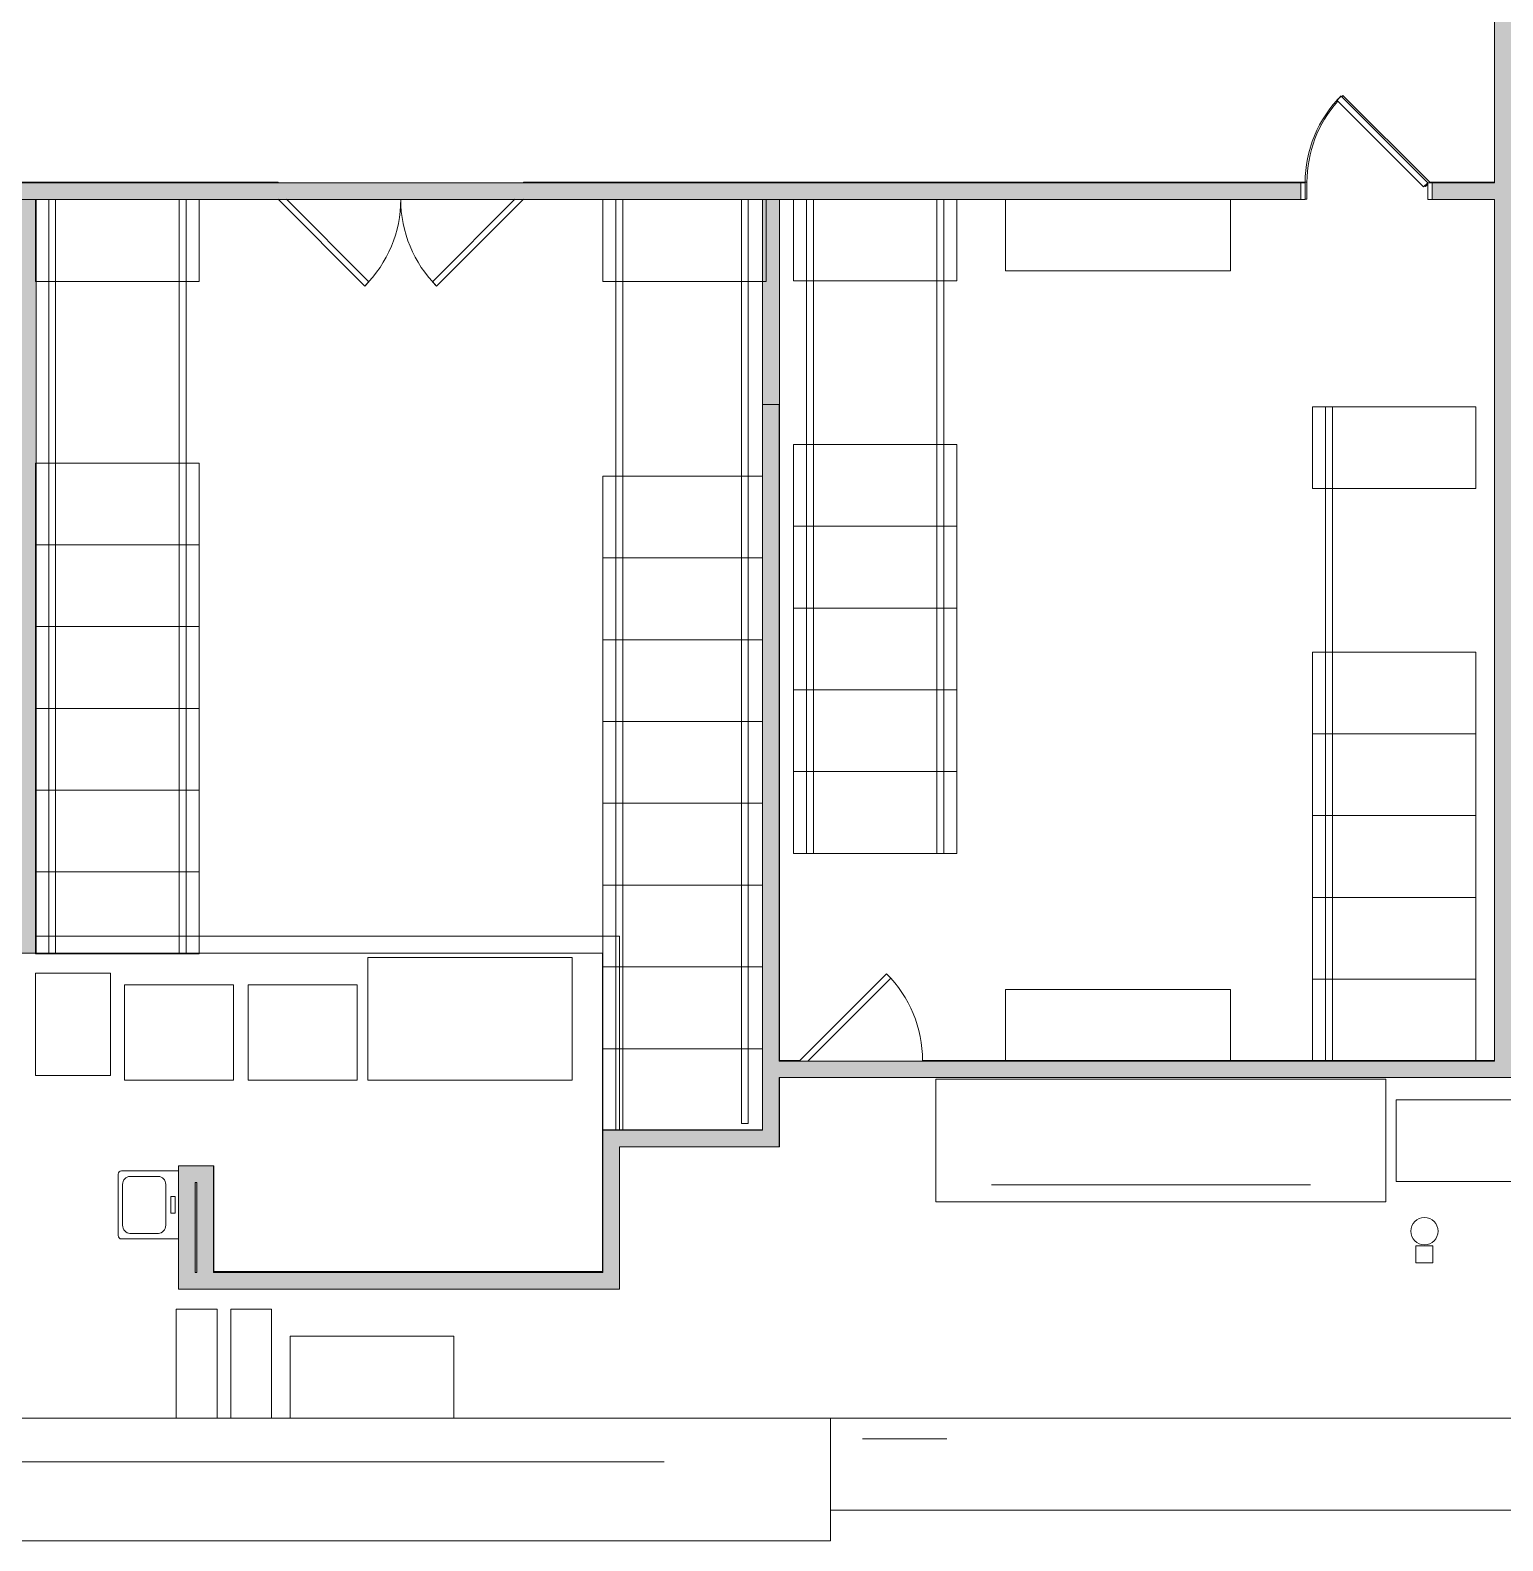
# Model space of a CAD drawing. Header units: inches. Extents: x -675 to 1187, y -924 to 1124.
# Drawn here: x -439.4 to -7.4, y -166.5 to 276.8 of the extents above; entities that cross this region are included whole.
import ezdxf

# ---------------------------------------------------------------- set-up
doc = ezdxf.new("R2010")
doc.units = ezdxf.units.IN
doc.header["$MEASUREMENT"] = 0
for name, color, linetype, lineweight in [('A-DOOR', 31, 'Continuous', 13), ('A-Door-E', 250, 'Continuous', 13), ('A-DOOR-FRAM', 31, 'Continuous', 20), ('A-Furn-Chair', 250, 'Continuous', 13), ('A-WALL', 113, 'Continuous', 20), ('A-Wall-E', 50, 'Continuous', 9), ('A-WALL-PATT', 111, 'Continuous', 13), ('Base_dwg', 8, 'Continuous', 9), ('core and shell', 50, 'Continuous', 9), ('I-WALL', 2, 'Continuous', 13)]:
    doc.layers.add(name, color=color, linetype=linetype, lineweight=lineweight)

# ---------------------------------------------------------------- blocks, each defined once
blk = doc.blocks.new('Door-Passage-Single-Flush - BE Door-Passage-Single-Flush-566283-Level 1 Copy 1')
at = {"layer": 'A-DOOR', "color": 7, "lineweight": 20}
for p, q in [((-7.46, 28.14), (-8.69, 26.91)), ((-8.69, 26.91), (16.76, 1.45)), ((18, 2.69), (-7.46, 28.14)), ((16.76, 1.45), (18, 2.69))]:
    blk.add_line(p, q, dxfattribs=at)
at = {"layer": 'A-DOOR', "color": 8}
blk.add_arc((18, 2.69), 36, 135, 180, dxfattribs=at)
at = {"layer": 'A-DOOR-FRAM', "color": 7}
for p, q in [((-18, 2.69), (-19.25, 2.69)), ((-19.25, 2.69), (-19.25, -2.19)), ((-18, -2.19), (-18, 2.69)), ((19.25, 2.69), (18, 2.69)), ((18, 2.69), (18, -2.19)), ((19.25, -2.19), (19.25, 2.69)), ((-19.25, -2.19), (-18, -2.19)), ((18, -2.19), (19.25, -2.19))]:
    blk.add_line(p, q, dxfattribs=at)
blk = doc.blocks.new('Base_dwg__U367-727941-Level 1 Copy 1')
at = {"layer": 'A-Wall-E'}
for points in [[(0.6, 2.37), (26.38, 2.37), (26.38, 2.5), (0, 2.5), (0, 2.37)], [(97.88, 2.37), (97.88, 2.5), (26.38, 2.5), (26.38, 2.37), (96.15, 2.37)], [(175.58, 2.37), (244.48, 2.37), (244.48, 2.5), (173.88, 2.5), (173.88, 2.37)], [(395.97, 2.37), (399.79, 2.37), (399.79, 2.5), (244.48, 2.5), (244.48, 2.37), (351.77, 2.37)], [(439.79, 2.37), (456.8, 2.37), (456.8, 2.5), (439.79, 2.5)]]:
    blk.add_hatch(color=256, dxfattribs=at).paths.add_polyline_path(points, flags=0)
at = {"layer": 'A-Wall-E', "flags": 128}
for points in [[(97.88, 2.37), (97.88, 2.5), (26.38, 2.5), (0, 2.5), (0, 2.37)], [(399.79, 2.37), (399.79, 2.5), (244.48, 2.5), (173.88, 2.5), (173.88, 2.37)], [(456.8, 2.5), (439.79, 2.5), (439.79, 2.37)]]:
    blk.add_lwpolyline(points, dxfattribs=at)
blk = doc.blocks.new('Base_dwg__U368-727942-Level 1 Copy 1')
at = {"layer": 'A-Wall-E'}
blk.add_hatch(color=256, dxfattribs=at).paths.add_polyline_path([(223.75, 2.5), (2.5, 2.5), (2.5, -2.5), (218.75, -2.5)], flags=0)
for p, q in [((223.75, 2.5), (2.5, 2.5)), ((2.5, -2.5), (218.75, -2.5))]:
    blk.add_line(p, q, dxfattribs=at)
blk = doc.blocks.new('Base_dwg__U369-727943-Level 1 Copy 1')
at = {"layer": 'A-Wall-E'}
for points in [[(-2.5, 2.5), (2.5, -2.5), (98.37, -2.5), (100.87, -1.25), (100.87, 2.5)], [(100.87, 2.5), (100.87, -1.25), (103.37, -2.5), (109.12, -2.5), (111.62, -1.25), (111.62, 2.5)], [(111.62, 2.5), (111.62, -1.25), (114.12, -2.5), (161.39, -2.5), (156.39, 2.5)]]:
    blk.add_hatch(color=256, dxfattribs=at).paths.add_polyline_path(points, flags=0)
for p, q in [((2.5, -2.5), (98.37, -2.5)), ((103.37, -2.5), (109.12, -2.5)), ((114.12, -2.5), (161.39, -2.5))]:
    blk.add_line(p, q, dxfattribs=at)
at = {"layer": 'A-Wall-E', "flags": 128}
blk.add_lwpolyline([(156.39, 2.5), (111.62, 2.5), (100.87, 2.5), (-2.5, 2.5)], dxfattribs=at)
blk = doc.blocks.new('Base_dwg__U376-727950-Level 1 Copy 1')
at = {"layer": 'A-Wall-E'}
h = blk.add_hatch(color=256, dxfattribs=at)
h.paths.add_polyline_path([(49.37, -2.5), (49.31, -2.44), (49.31, -2.5)], flags=0)
h.paths.add_polyline_path([(44.44, 2.37), (44.44, 2.44), (44.38, 2.5), (-2.5, 2.5), (-2.38, 2.37), (35.78, 2.37)], flags=0)
for p, q in [((44.38, 2.5), (-2.5, 2.5)), ((49.31, -2.5), (49.37, -2.5))]:
    blk.add_line(p, q, dxfattribs=at)
blk = doc.blocks.new('Base_dwg__U377-727951-Level 1 Copy 1')
at = {"layer": 'A-Wall-E'}
h = blk.add_hatch(color=256, dxfattribs=at)
h.paths.add_polyline_path([(-2.5, -2.5), (17.8, -2.5), (17.8, -2.44), (-2.44, -2.44)], flags=0)
h.paths.add_polyline_path([(2.44, 2.44), (20.3, 2.44), (20.3, 2.5), (2.5, 2.5)], flags=0)
blk.add_hatch(color=256, dxfattribs=at).paths.add_polyline_path([(20.3, 2.44), (215.34, 2.44), (215.34, -2.44), (22.67, -2.44), (22.8, -2.5), (275.53, -2.5), (275.53, 2.5), (20.3, 2.5)], flags=0)
for p, q in [((-2.5, -2.5), (17.8, -2.5)), ((22.8, -2.5), (275.53, -2.5))]:
    blk.add_line(p, q, dxfattribs=at)
at = {"layer": 'A-Wall-E', "flags": 128}
blk.add_lwpolyline([(275.53, 2.5), (20.3, 2.5), (2.5, 2.5)], dxfattribs=at)
blk = doc.blocks.new('Base_dwg__U378-727952-Level 1 Copy 1')
at = {"layer": 'A-Wall-E'}
blk.add_hatch(color=256, dxfattribs=at).paths.add_polyline_path([(6.5, 2.37), (6.5, 2.5), (2.5, 2.5), (2.44, 2.37), (6.4, 2.37)], flags=0)
h = blk.add_hatch(color=256, dxfattribs=at)
h.paths.add_polyline_path([(217.38, -2.5), (217.19, -2.31), (217.19, -2.5)], flags=0)
h.paths.add_polyline_path([(212.31, 2.37), (212.31, 2.5), (46.5, 2.5), (46.5, 2.37)], flags=0)
blk.add_line((217.19, -2.5), (217.38, -2.5), dxfattribs=at)
at = {"layer": 'A-Wall-E', "flags": 128}
for points in [[(6.5, 2.37), (6.5, 2.5), (2.5, 2.5)], [(212.32, 2.5), (46.5, 2.5), (46.5, 2.37)]]:
    blk.add_lwpolyline(points, dxfattribs=at)
blk = doc.blocks.new('Base_dwg__U421-727995-Level 1 Copy 1')
at = {"layer": 'A-Door-E'}
blk.add_line((2, 5), (2.13, 4.87), dxfattribs=at)
at = {"layer": 'A-Door-E', "flags": 128}
for points in [[(4.35, 4.87), (28.69, 29.22), (27.46, 30.46), (2, 5)], [(0, 4.87), (0, 5), (2, 5), (2, 4.87)], [(40, 4.87), (40, 5), (38, 5), (38, 4.87)]]:
    blk.add_lwpolyline(points, dxfattribs=at)
at = {"layer": 'A-Door-E', "color": 50, "lineweight": 9}
blk.add_arc((2, 5), 36, 360, 45, dxfattribs=at)
blk = doc.blocks.new('Base_dwg__U422-727996-Level 1 Copy 1')
at = {"layer": 'A-Door-E'}
for p, q in [((2, 0.12), (2, 0)), ((74, 0.12), (74, 0))]:
    blk.add_line(p, q, dxfattribs=at)
at = {"layer": 'A-Door-E', "flags": 128}
for points in [[(4.47, 5), (28.69, 29.22), (27.46, 30.46), (2, 5)], [(71.53, 5), (47.31, 29.22), (48.54, 30.46), (74, 5)], [(2, 0), (0, 0), (0, 0.12)], [(74, 0), (76, 0), (76, 0.12)]]:
    blk.add_lwpolyline(points, dxfattribs=at)
at = {"layer": 'A-Door-E', "color": 50, "lineweight": 9}
for centre, start, end in [((2, 5), 0, 45), ((74, 5), 135, 180)]:
    blk.add_arc(centre, 36, start, end, dxfattribs=at)
blk = doc.blocks.new('Base_dwg__U454-728028-Level 1 Copy 1')
at = {"layer": 'A-Door-E'}
for p, q in [((2, 5), (2.13, 4.87)), ((38, 0), (38.55, 0))]:
    blk.add_line(p, q, dxfattribs=at)
at = {"layer": 'A-Door-E', "flags": 128}
for points in [[(27.79, 30.12), (27.46, 30.46), (2, 5)], [(0, 4.87), (0, 5), (2, 5), (2, 4.87)], [(2.55, 4.45), (3.24, 3.76), (3.45, 3.98)], [(40, 4.87), (40, 5), (38, 5), (38, 0)]]:
    blk.add_lwpolyline(points, dxfattribs=at)
at = {"layer": 'A-Door-E', "color": 50, "lineweight": 9}
for start, end in [(44.2352, 45), (0, 41.442)]:
    blk.add_arc((2, 5), 36, start, end, dxfattribs=at)
blk = doc.blocks.new('Base_dwg__U466-728040-Level 1 Copy 1')
at = {"layer": 'A-Wall-E'}
h = blk.add_hatch(color=256, dxfattribs=at)
h.paths.add_polyline_path([(119.1, -2.5), (119.04, -2.44), (119.04, -2.5)], flags=0)
h.paths.add_polyline_path([(0, 2.25), (114.17, 2.25), (114.17, 2.44), (114.1, 2.5), (0, 2.5)], flags=0)
blk.add_line((119.04, -2.5), (119.1, -2.5), dxfattribs=at)
at = {"layer": 'A-Wall-E', "flags": 128}
blk.add_lwpolyline([(114.1, 2.5), (0, 2.5), (0, 2.25)], dxfattribs=at)
blk = doc.blocks.new('Base_dwg__U467-728041-Level 1 Copy 1')
at = {"layer": 'A-Wall-E'}
h = blk.add_hatch(color=256, dxfattribs=at)
h.paths.add_polyline_path([(-2.5, -2.5), (39.13, -2.5), (39.13, -2.44), (-2.44, -2.44)], flags=0)
h.paths.add_polyline_path([(2.44, 2.44), (44, 2.44), (44, 2.38), (44.13, 2.5), (2.5, 2.5)], flags=0)
for p, q in [((44.13, 2.5), (2.5, 2.5)), ((-2.5, -2.5), (39.13, -2.5))]:
    blk.add_line(p, q, dxfattribs=at)
blk = doc.blocks.new('Base_dwg__U468-728042-Level 1 Copy 1')
at = {"layer": 'A-Wall-E'}
h = blk.add_hatch(color=256, dxfattribs=at)
h.paths.add_polyline_path([(4.75, -0.06), (31.18, -0.06), (31.18, 0.48), (4.75, 0.48)], flags=0)
h.paths.add_polyline_path([(4.75, -4.94), (4.75, -5), (36, -5), (36, -4.94), (25.76, -4.94)], flags=0)
at = {"layer": 'A-Wall-E', "flags": 128}
blk.add_lwpolyline([(4.75, -5), (36, -5), (36, -4.94)], dxfattribs=at)
blk = doc.blocks.new('Base_dwg__U476-728050-Level 1 Copy 1')
at = {"layer": 'A-WALL', "color": 250, "lineweight": 13, "flags": 128}
blk.add_lwpolyline([(171.23, 2.5), (0, 2.5), (0, -2.5), (166.23, -2.5)], dxfattribs=at)
blk = doc.blocks.new('Base_dwg__U477-728051-Level 1 Copy 1')
at = {"layer": 'A-WALL', "color": 250, "lineweight": 13}
blk.add_line((54.41, 2.5), (-2.5, 2.5), dxfattribs=at)
at = {"layer": 'A-WALL', "color": 250, "lineweight": 13, "flags": 128}
blk.add_lwpolyline([(2.5, -2.5), (59.28, -2.5), (59.28, -2.44)], dxfattribs=at)
blk = doc.blocks.new('Base_dwg-531197-Level 1 Copy 1')
at = {"layer": 'A-Furn-Chair'}
for p, q in [((735.19, 1151.04), (735.19, 877.97)), ((785.25, 1151.13), (785.25, 1127.19)), ((789.1, 959.19), (789.1, 1151.13)), ((791.12, 1151.13), (791.12, 959.19)), ((827.39, 1151.13), (827.39, 959.19)), ((829.41, 959.19), (829.41, 1151.13)), ((847.53, 1151.13), (847.53, 1130.19)), ((729.32, 1045.88), (776.22, 1045.88)), ((729.32, 1021.88), (776.22, 1021.88)), ((729.32, 997.88), (776.22, 997.88)), ((729.32, 973.88), (776.22, 973.88)), ((729.32, 949.88), (776.22, 949.88)), ((729.32, 925.88), (776.22, 925.88)), ((729.32, 901.88), (776.22, 901.88)), ((843.44, 861.91), (937.01, 861.91)), ((805.5, 787.34), (830.3, 787.34)), ((541.9, 780.62), (747.33, 780.62))]:
    blk.add_line(p, q, dxfattribs=at)
at = {"layer": 'A-Furn-Chair', "flags": 128}
for points in [[(562.93, 1127.04), (610.93, 1127.04), (610.93, 1151.04), (562.93, 1151.04)], [(729.32, 1127.04), (777.32, 1127.04), (777.32, 1151.04), (729.32, 1151.04)], [(937.53, 1066.26), (985.53, 1066.26), (985.53, 1090.26), (937.53, 1090.26)], [(785.25, 1055.19), (833.25, 1055.19), (833.25, 1079.19), (785.25, 1079.19)], [(562.93, 1049.75), (610.93, 1049.75), (610.93, 1073.75), (562.93, 1073.75)], [(785.25, 1031.19), (833.25, 1031.19), (833.25, 1055.19), (785.25, 1055.19)], [(562.93, 1025.75), (610.93, 1025.75), (610.93, 1049.75), (562.93, 1049.75)], [(785.25, 1007.19), (833.25, 1007.19), (833.25, 1031.19), (785.25, 1031.19)], [(562.93, 1001.75), (610.93, 1001.75), (610.93, 1025.75), (562.93, 1025.75)], [(937.53, 994.26), (985.53, 994.26), (985.53, 1018.26), (937.53, 1018.26)], [(785.25, 983.19), (833.25, 983.19), (833.25, 1007.19), (785.25, 1007.19)], [(562.93, 977.75), (610.93, 977.75), (610.93, 1001.75), (562.93, 1001.75)], [(937.53, 970.26), (985.53, 970.26), (985.53, 994.26), (937.53, 994.26)], [(785.25, 959.19), (833.25, 959.19), (833.25, 983.19), (785.25, 983.19)], [(562.93, 953.75), (610.93, 953.75), (610.93, 977.75), (562.93, 977.75)], [(937.53, 946.26), (985.53, 946.26), (985.53, 970.26), (937.53, 970.26)], [(562.93, 929.75), (610.93, 929.75), (610.93, 953.75), (562.93, 953.75)], [(937.53, 922.26), (985.53, 922.26), (985.53, 946.26), (937.53, 946.26)], [(720.36, 892.63), (660.36, 892.63), (660.36, 928.63), (720.36, 928.63)], [(562.87, 894), (584.87, 894), (584.87, 924), (562.87, 924)], [(621.02, 892.63), (589.02, 892.63), (589.02, 920.63), (621.02, 920.63)], [(657.28, 892.63), (625.28, 892.63), (625.28, 920.63), (657.28, 920.63)], [(959.1, 892.9), (827.1, 892.9), (827.1, 856.9), (959.1, 856.9)], [(998.1, 886.9), (962.1, 886.9), (962.1, 862.9), (998.1, 862.9)], [(604.18, 793.47), (616.18, 793.47), (616.18, 825.47), (604.18, 825.47)], [(620.18, 793.47), (632.18, 793.47), (632.18, 825.47), (620.18, 825.47)], [(637.62, 817.47), (637.62, 793.47), (685.62, 793.47), (685.62, 817.47)], [(1390.16, 793.47), (1390.16, 766.47), (796.16, 766.47), (796.16, 793.47), (532.16, 793.47), (532.16, 757.47), (796.16, 757.47), (796.16, 793.47)]]:
    blk.add_lwpolyline(points, close=True, dxfattribs=at)
for points in [[(566.77, 929.75), (566.77, 1151.04), (568.79, 1151.04), (568.79, 929.75)], [(607.08, 929.75), (607.08, 1151.04), (605.06, 1151.04), (605.06, 929.75)], [(733.17, 877.97), (733.17, 1151.04), (735.19, 1151.04)], [(772.03, 1151.13), (772.03, 879.88), (770.01, 879.88), (770.01, 1151.13)], [(785.25, 1127.19), (833.25, 1127.19), (833.25, 1151.13)], [(847.53, 1130.19), (913.53, 1130.19), (913.53, 1151.13)], [(941.38, 898.26), (941.38, 1090.26), (943.4, 1090.26), (943.4, 898.26)], [(776.22, 1069.88), (729.32, 1069.88), (729.32, 1045.88)], [(776.22, 1045.88), (729.32, 1045.88), (729.32, 1021.88)], [(776.22, 1021.88), (729.32, 1021.88), (729.32, 997.88)], [(776.22, 997.88), (729.32, 997.88), (729.32, 973.88)], [(776.22, 973.88), (729.32, 973.88), (729.32, 949.88)], [(776.22, 949.88), (729.32, 949.88), (729.32, 925.88)], [(776.22, 925.88), (729.32, 925.88), (729.32, 901.88)], [(985.53, 898.26), (985.53, 922.26), (937.53, 922.26), (937.53, 898.26)], [(913.53, 898.26), (913.53, 919.26), (847.53, 919.26), (847.53, 898.26)], [(776.22, 901.88), (729.32, 901.88), (729.32, 877.88)]]:
    blk.add_lwpolyline(points, dxfattribs=at)
at = {"layer": 'A-Wall-E'}
for p, q in [((587.18, 847.04), (587.18, 865.04)), ((588.08, 866.04), (604.83, 866.04)), ((588.44, 850.08), (588.44, 862.01)), ((590.6, 864.41), (598.94, 864.41)), ((601.1, 862.01), (601.1, 850.08)), ((598.94, 847.68), (590.6, 847.68)), ((604.83, 846.04), (588.08, 846.04))]:
    blk.add_line(p, q, dxfattribs=at)
at = {"layer": 'A-Wall-E', "flags": 128}
blk.add_lwpolyline([(603.83, 858.5), (603.83, 853.59), (602.57, 853.59), (602.57, 858.5)], close=True, dxfattribs=at)
at = {"layer": 'A-Wall-E'}
for centre, major_axis, start_param, end_param in [((588.08, 865.04), (0, 1), 0, 1.570796), ((590.6, 862.01), (0, 2.4), 0, 1.570796), ((598.94, 862.01), (0, 2.4), 4.712389, 6.283185), ((588.08, 847.04), (0, 1), 1.570796, 3.141593), ((590.6, 850.08), (0, 2.4), 1.570796, 3.141593), ((598.94, 850.08), (0, 2.4), 3.141593, 4.712389)]:
    blk.add_ellipse(centre, major_axis=major_axis, ratio=0.9, start_param=start_param, end_param=end_param, dxfattribs=at)
at = {"layer": 'core and shell', "flags": 128}
blk.add_lwpolyline([(967.91, 844.01), (972.91, 844.01), (972.91, 839.01), (967.91, 839.01)], close=True, dxfattribs=at)
at = {"layer": 'core and shell'}
blk.add_circle((970.41, 848.34), 4, dxfattribs=at)
at = {"extrusion": (0, 0, -1), "zscale": -1}
blk.add_blockref('Base_dwg__U454-728028-Level 1 Copy 1', (-973.96, 1151.13), dxfattribs=at)
for name, p in [('Base_dwg__U367-727941-Level 1 Copy 1', (534.18, 1153.63)), ('Base_dwg__U476-728050-Level 1 Copy 1', (563.05, 932.38)), ('Base_dwg__U421-727995-Level 1 Copy 1', (785.16, 893.39)), ('Base_dwg__U378-727952-Level 1 Copy 1', (778.66, 895.89)), ('Base_dwg__U376-727950-Level 1 Copy 1', (731.78, 875.59)), ('Base_dwg__U466-728040-Level 1 Copy 1', (615.18, 833.97))]:
    blk.add_blockref(name, p)
at = {"extrusion": (0, 0, -1), "zscale": -1, "rotation": 180}
blk.add_blockref('Base_dwg__U422-727996-Level 1 Copy 1', (-632.05, 1156.13), dxfattribs=at)
for name, p, rotation in [('Base_dwg__U368-727942-Level 1 Copy 1', (560.55, 1153.63), 270), ('Base_dwg__U377-727951-Level 1 Copy 1', (778.66, 875.59), 89.99999999999977), ('Base_dwg__U369-727943-Level 1 Copy 1', (560.55, 932.38), 180), ('Base_dwg__U477-728051-Level 1 Copy 1', (731.78, 932.38), 270.0000000000002), ('Base_dwg__U467-728041-Level 1 Copy 1', (731.78, 833.97), 90), ('Base_dwg__U468-728042-Level 1 Copy 1', (610.18, 831.47), 90)]:
    blk.add_blockref(name, p, dxfattribs=dict(rotation=rotation))

msp = doc.modelspace()

# ---------------------------------------------------------------- hatches: boundary and pattern name
at = {"layer": 'A-WALL-PATT'}
for points in [[(-9.82, -30.56), (-4.94, -30.56), (-4.94, 287.63), (-9.82, 287.63), (-9.82, -25.69)], [(-219.7, -50.86), (-219.7, 166.98), (-224.57, 166.98), (-224.57, -50.86)], [(-9.82, -30.56), (-9.82, -25.69), (-219.7, -25.69), (-219.7, -30.56)], [(-224.57, -50.86), (-224.57, -45.98), (-271.45, -45.98), (-271.45, -50.86), (-233.23, -50.86)], [(-266.57, -92.61), (-266.57, -50.86), (-271.45, -50.86), (-271.45, -92.61)], [(-390.55, -61.31), (-385.67, -61.31), (-385.67, -56.43), (-395.97, -56.43), (-395.97, -61.31), (-391.09, -61.31)], [(-391.09, -87.74), (-391.09, -61.31), (-395.97, -61.31), (-395.97, -87.74)], [(-385.67, -87.74), (-385.67, -61.31), (-390.55, -61.31), (-390.55, -87.74)], [(-271.45, -92.61), (-271.45, -87.74), (-395.97, -87.74), (-395.97, -92.61)]]:
    msp.add_hatch(color=8, dxfattribs=at).paths.add_polyline_path(points, flags=0)
h = msp.add_hatch(color=8, dxfattribs=at)
h.paths.add_polyline_path([(-9.82, 227.17), (-9.82, 232.05), (-28.13, 232.05), (-28.13, 227.17)], flags=0)
h.paths.add_polyline_path([(-66.63, 227.17), (-66.63, 232.05), (-466.68, 232.05), (-466.68, 227.17), (-114.85, 227.17)], flags=0)

# ---------------------------------------------------------------- linework, layer by layer
at = {"layer": 'I-WALL', "color": 7, "lineweight": 20}
for p, q in [((-9.82, 280.05), (-9.82, 232.05)), ((-66.63, 232.05), (-466.68, 232.05)), ((-9.82, 232.05), (-28.13, 232.05)), ((-466.68, 227.17), (-66.63, 227.17)), ((-28.13, 227.17), (-9.82, 227.17)), ((-9.82, 227.17), (-9.82, -25.69)), ((-219.7, 166.98), (-224.57, 166.98)), ((-224.57, 166.98), (-224.57, -45.98)), ((-219.7, -25.69), (-219.7, 166.98)), ((-9.82, -25.69), (-219.7, -25.69)), ((-219.7, -30.56), (-4.94, -30.56)), ((-219.7, -50.86), (-219.7, -30.56)), ((-224.57, -45.98), (-271.45, -45.98)), ((-271.45, -45.98), (-271.45, -87.74)), ((-266.57, -50.86), (-219.7, -50.86)), ((-266.57, -92.61), (-266.57, -50.86)), ((-395.97, -56.43), (-395.97, -92.61)), ((-385.67, -56.43), (-395.97, -56.43)), ((-385.67, -87.74), (-385.67, -56.43)), ((-391.09, -87.74), (-391.09, -61.31)), ((-391.09, -61.31), (-390.55, -61.31)), ((-390.55, -61.31), (-390.55, -87.74)), ((-390.55, -87.74), (-391.09, -87.74)), ((-271.45, -87.74), (-385.67, -87.74)), ((-395.97, -92.61), (-266.57, -92.61))]:
    msp.add_line(p, q, dxfattribs=at)

# ---------------------------------------------------------------- block references
at = {"layer": 'A-DOOR', "color": 8}
msp.add_blockref('Door-Passage-Single-Flush - BE Door-Passage-Single-Flush-566283-Level 1 Copy 1', (-47.38, 229.36), dxfattribs=at)
at = {"layer": 'Base_dwg', "color": 7, "lineweight": 20}
msp.add_blockref('Base_dwg-531197-Level 1 Copy 1', (-1000.79, -923.95), dxfattribs=at)

doc.saveas('drawing.dxf')
